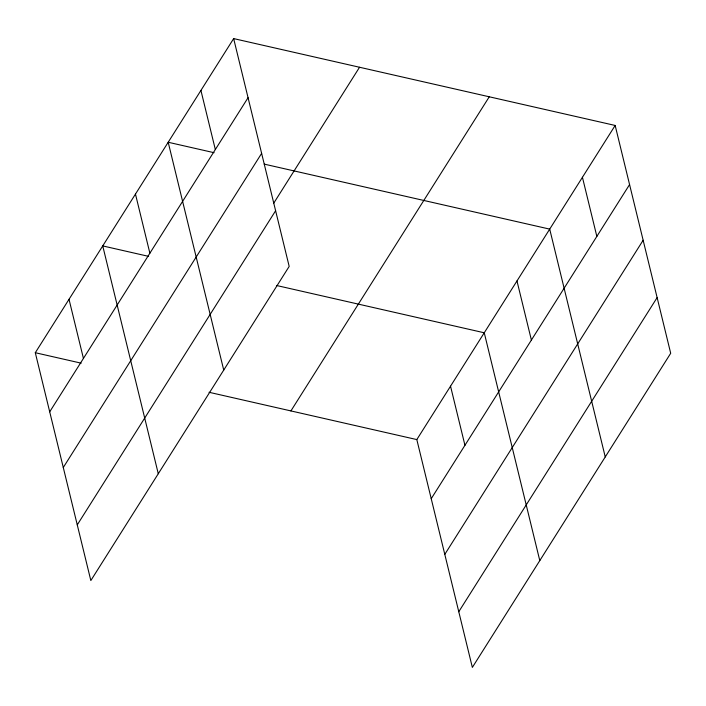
<?xml version="1.0" encoding="UTF-8"?>
<svg xmlns="http://www.w3.org/2000/svg" width="706" height="706" viewBox="0 0 706 706"><rect width="100%" height="100%" fill="white"/><g stroke="black" fill="none" stroke-linecap="round" stroke-linejoin="round"><path stroke-width="1.06" d="M233.651 38.592L289.186 266.418L90.836 580.544L35.3 352.718L233.651 38.592L615.164 125.456L670.7 353.282L472.349 667.408L416.814 439.582L615.164 125.456M49.711 411.827L248.062 97.702M63.284 467.504L261.626 153.379M273.637 203.319L359.548 67.255M77.263 524.867L275.614 210.741M290.916 410.918L489.267 96.793M431.225 498.692L629.575 184.566M444.798 554.369L643.148 240.243M458.776 611.731L657.127 297.605M214.077 152.699L168.196 142.259L223.731 370.076M264.22 164.119L549.709 229.123L605.245 456.941M148.613 256.366L102.741 245.917L158.276 473.735M276.487 285.48L484.254 332.782L539.79 560.599M35.3 352.718L81.181 363.166M209.047 392.28L416.814 439.582M582.432 177.285L596.844 236.395M516.977 280.953L531.389 340.063M450.534 386.182L464.945 445.292M200.919 90.421L215.33 149.531M135.464 194.088L149.875 253.198M69.02 299.318L83.432 358.427"/></g></svg>
